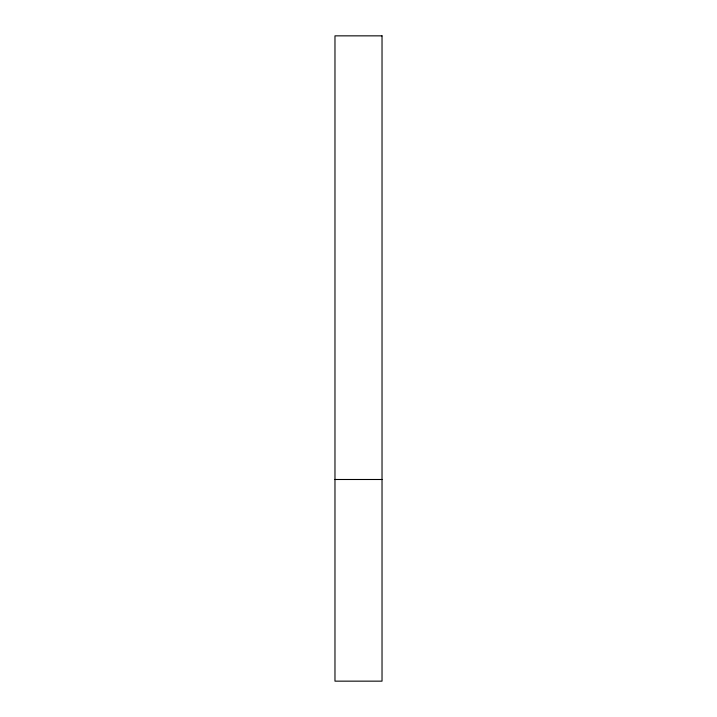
<?xml version="1.0" encoding="UTF-8"?>
<svg xmlns="http://www.w3.org/2000/svg" width="717" height="717" viewBox="0 0 717 717"><rect width="100%" height="100%" fill="white"/><g stroke="black" fill="none" stroke-linecap="round" stroke-linejoin="round"><path stroke-width="1.08" d="M334.973 479.494L382.027 479.494M382.027 35.85L334.973 35.85L334.973 681.15L382.027 681.15L382.027 35.85"/></g></svg>
